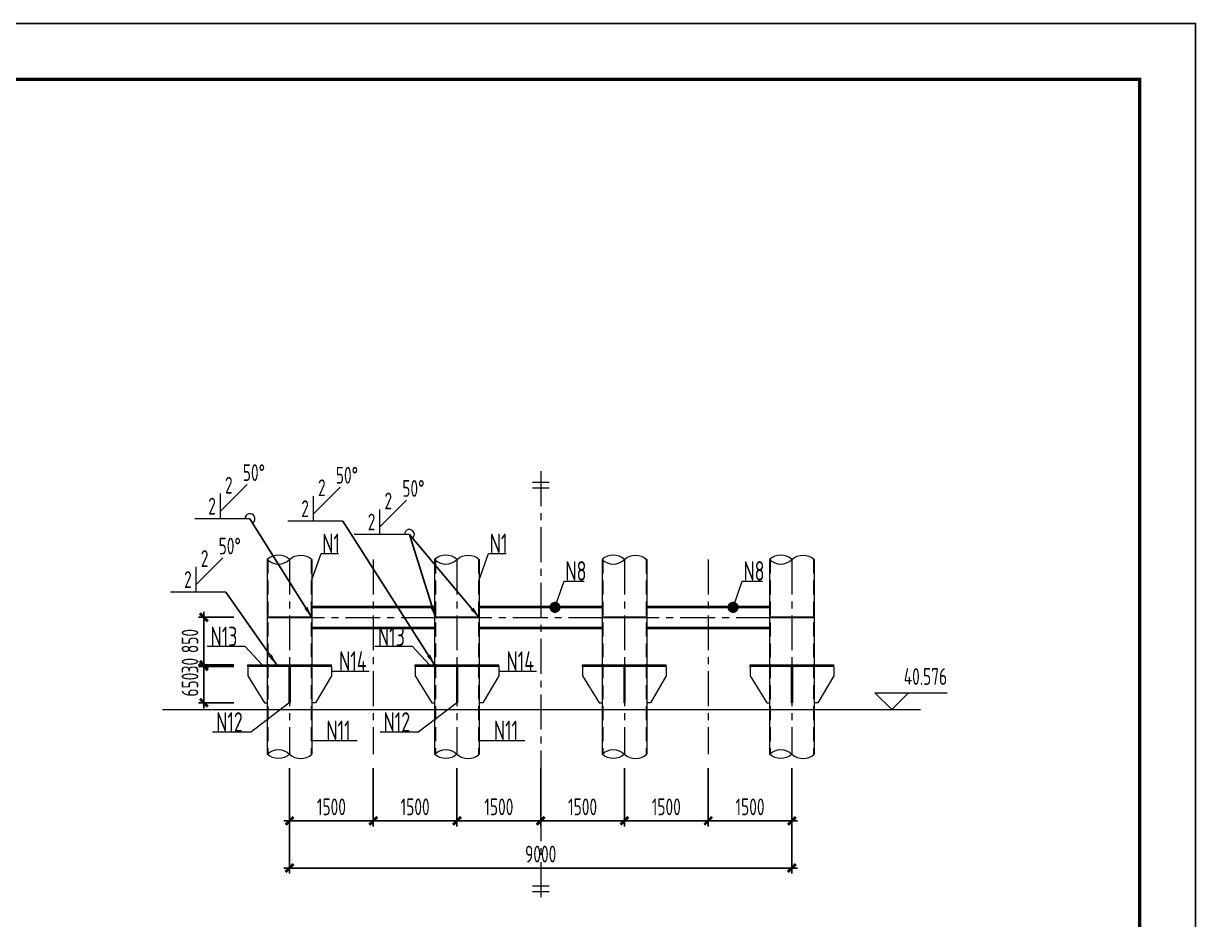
# Model space of a CAD drawing. Extents: x -2876908 to 633791, y -1383861 to 872234.
# Drawn here: x -211553 to -106553, y -364361 to -284120 of the extents above; entities that cross this region are included whole.
import ezdxf
from ezdxf.enums import TextEntityAlignment as Align

# ---------------------------------------------------------------- set-up
doc = ezdxf.new("R2010")
doc.units = 0
doc.header["$LTSCALE"] = 5
doc.header["$MEASUREMENT"] = 0
for name, pattern in [('CENTER', [2, 1.25, -0.25, 0.25, -0.25]), ('DASH', [0.35, 0.25, -0.1]), ('DASHED', [0.75, 0.5, -0.25])]:
    doc.linetypes.add(name, pattern=pattern)
doc.layers.get('0').update_dxf_attribs({"linetype": 'CONTINUOUS', "lineweight": 25})
doc.layers.get('DEFPOINTS').update_dxf_attribs({"color": 35, "linetype": 'CONTINUOUS', "lineweight": 13})
for name, color, linetype, lineweight in [('1粗实线', 1, 'CONTINUOUS', 30), ('3中心线', 6, 'CENTER', 18), ('4虚线', 2, 'DASHED', 18), ('5标注', 3, 'CONTINUOUS', 15), ('7边界线', 8, 'CONTINUOUS', 15), ('8轮廓线', 4, 'CONTINUOUS', 15), ('DIM', 3, 'CONTINUOUS', 0), ('HFZT', 5, 'CONTINUOUS', 15), ('REIND', 1, 'CONTINUOUS', 0), ('STXT_HF', 7, 'CONTINUOUS', 0), ('THIN', 7, 'CONTINUOUS', 0)]:
    doc.layers.add(name, color=color, linetype=linetype, lineweight=lineweight)
doc.styles.get("Standard").update_dxf_attribs({"font": '', "width": 0.7})
doc.styles.add('TSSD_Dimension', font='tssdeng.shx', dxfattribs={"width": 0.7, "bigfont": 'hztxt.shx'})
doc.styles.add('TSSD_Label', font='tssdeng.shx', dxfattribs={"width": 0.7, "bigfont": 'hztxt.shx'})
doc.styles.add('TSSD_NORM', font='tssdeng.shx', dxfattribs={"width": 0.7, "bigfont": 'hztxt.shx'})
doc.styles.get('Standard').set_extended_font_data('SimSun')
doc.dimstyles.new('SJSYB-(50)$7', dxfattribs={"dimscale": 50, "dimtxt": 3.5, "dimasz": 1.5, "dimexe": 1, "dimexo": 1, "dimgap": 0.65, "dimtad": 1, "dimdec": 0, "dimzin": 0, "dimdsep": 46, "dimtxsty": 'TSSD_NORM', "dimblk": 'OBLIQUE', "dimcen": 0, "dimclrd": 256, "dimclre": 256, "dimclrt": 7, "dimadec": 0, "dimazin": 0, "dimtfac": 1, "dimtdec": 0, "dimtmove": 1, "dimatfit": 3, "dimldrblk": 'NONE', "dimfxl": 4, "dimfxlon": 1, "dimtolj": 1, "dimtzin": 0, "dimlwd": -1, "dimlwe": -1, "dimarcsym": 0})
doc.dimstyles.new('TSSD_100_100', dxfattribs={"dimtxt": 300, "dimasz": 100, "dimexe": 100, "dimexo": 250, "dimgap": 100, "dimtad": 1, "dimdec": 0, "dimzin": 0, "dimdsep": 46, "dimtxsty": 'TSSD_Dimension', "dimblk": 'ARCHTICK', "dimblk1": 'ARCHTICK', "dimblk2": 'ARCHTICK', "dimcen": 0, "dimdle": 100, "dimclrt": 7, "dimadec": 0, "dimazin": 0, "dimtfac": 1, "dimtdec": 0, "dimtix": 1, "dimtmove": 2, "dimatfit": 3, "dimfxl": 1, "dimtolj": 1, "dimtzin": 0, "dimarcsym": 0})
doc.dimstyles.new('TSSD_LEADER_STYLE_200.0', dxfattribs={"dimtxt": 0.18, "dimasz": 200, "dimexe": 0.18, "dimexo": 0.0625, "dimgap": 0.09, "dimtad": 0, "dimtih": 1, "dimtoh": 1, "dimdec": 4, "dimzin": 0, "dimdsep": 46, "dimtxsty": 'Standard', "dimcen": 0.09, "dimadec": 0, "dimazin": 0, "dimtfac": 1, "dimtdec": 4, "dimtofl": 0, "dimtmove": 0, "dimatfit": 3, "dimfxl": 1, "dimtolj": 1, "dimtzin": 0, "dimarcsym": 0})

# ---------------------------------------------------------------- blocks, each defined once
blk = doc.blocks.new('施工设计图框')
at = {"color": 7, "linetype": 'Continuous'}
blk.add_lwpolyline([(-395.5, -13.5), (-395.5, 283.5), (24.5, 283.5), (24.5, -13.5), (-395.5, -13.5)], dxfattribs=at)
at = {"layer": '1粗实线', "color": 7, "linetype": 'Continuous', "const_width": 0.6}
blk.add_lwpolyline([(-370.5, -3.5), (-370.5, 273.5), (14.5, 273.5), (14.5, -3.5), (-370.5, -3.5)], dxfattribs=at)
at = {"layer": 'HFZT', "color": 2, "style": 'TSSD_NORM', "width": 0.7}
for tag, height, p in [('比例尺', 2.5, (7.25, 17.5)), ('图号', 2.5, (-20.49, 3.5)), ('日期', 2.5, (7.25, 3.5)), ('图名', 4, (-76.24, 0.75))]:
    blk.add_attdef(tag, text='', height=height, dxfattribs=at).set_placement(p, align=Align.MIDDLE)
blk = doc.blocks.new('_None')
blk = doc.blocks.new('_Oblique')
at = {"color": 0, "linetype": 'ByBlock', "lineweight": -2}
blk.add_line((-0.5, -0.5), (0.5, 0.5), dxfattribs=at)
blk = doc.blocks.new('_ArchTick')
at = {"color": 0, "linetype": 'ByBlock', "const_width": 0.5}
blk.add_lwpolyline([(-0.71, -0.71), (0.71, 0.71)], dxfattribs=at)
blk = doc.blocks.new('*D497')
at = {"layer": 'DEFPOINTS', "color": 0, "transparency": 16777216}
for p in [(-187715, -349544), (-180215, -349544), (-180215, -355521)]:
    blk.add_point(p, dxfattribs=at)
at = {"layer": 'DIM', "color": 0, "lineweight": -2, "transparency": 16777216}
for p, q in [((-187715, -350794), (-187715, -356021)), ((-180215, -350794), (-180215, -356021)), ((-188215, -355521), (-179715, -355521))]:
    blk.add_line(p, q, dxfattribs=at)
at = {"layer": 'DIM', "color": 0, "lineweight": -2, "transparency": 16777216, "xscale": 500, "yscale": 500, "zscale": 500, "rotation": 180}
blk.add_blockref('_ArchTick', (-187715, -355521), dxfattribs=at)
at = {"layer": 'DIM', "color": 0, "lineweight": -2, "transparency": 16777216, "xscale": 500, "yscale": 500, "zscale": 500}
blk.add_blockref('_ArchTick', (-180215, -355521), dxfattribs=at)
at = {"layer": 'DIM', "color": 7, "transparency": 16777216, "insert": (-183965, -354271), "char_height": 1500, "attachment_point": 5, "style": 'TSSD_Dimension'}
blk.add_mtext('\\A1;1500', dxfattribs=at)
blk = doc.blocks.new('*D498')
at = {"layer": 'DEFPOINTS', "color": 0, "transparency": 16777216}
for p in [(-187715, -349544), (-142715, -349544), (-142715, -359747)]:
    blk.add_point(p, dxfattribs=at)
at = {"layer": 'DIM', "color": 0, "lineweight": -2, "transparency": 16777216}
for p, q in [((-187715, -350794), (-187715, -360247)), ((-142715, -350794), (-142715, -360247)), ((-188215, -359747), (-142215, -359747))]:
    blk.add_line(p, q, dxfattribs=at)
at = {"layer": 'DIM', "color": 0, "lineweight": -2, "transparency": 16777216, "xscale": 500, "yscale": 500, "zscale": 500, "rotation": 180}
blk.add_blockref('_ArchTick', (-187715, -359747), dxfattribs=at)
at = {"layer": 'DIM', "color": 0, "lineweight": -2, "transparency": 16777216, "xscale": 500, "yscale": 500, "zscale": 500}
blk.add_blockref('_ArchTick', (-142715, -359747), dxfattribs=at)
at = {"layer": 'DIM', "color": 7, "transparency": 16777216, "insert": (-165215, -358497), "char_height": 1500, "attachment_point": 5, "style": 'TSSD_Dimension'}
blk.add_mtext('\\A1;9000', dxfattribs=at)
blk = doc.blocks.new('*D499')
at = {"layer": 'DEFPOINTS', "color": 0, "transparency": 16777216}
for p in [(-180215, -349544), (-172715, -349544), (-172715, -355521)]:
    blk.add_point(p, dxfattribs=at)
at = {"layer": 'DIM', "color": 0, "lineweight": -2, "transparency": 16777216}
for p, q in [((-180215, -350794), (-180215, -356021)), ((-172715, -350794), (-172715, -356021)), ((-180715, -355521), (-172215, -355521))]:
    blk.add_line(p, q, dxfattribs=at)
at = {"layer": 'DIM', "color": 0, "lineweight": -2, "transparency": 16777216, "xscale": 500, "yscale": 500, "zscale": 500, "rotation": 180}
blk.add_blockref('_ArchTick', (-180215, -355521), dxfattribs=at)
at = {"layer": 'DIM', "color": 0, "lineweight": -2, "transparency": 16777216, "xscale": 500, "yscale": 500, "zscale": 500}
blk.add_blockref('_ArchTick', (-172715, -355521), dxfattribs=at)
at = {"layer": 'DIM', "color": 7, "transparency": 16777216, "insert": (-176465, -354271), "char_height": 1500, "attachment_point": 5, "style": 'TSSD_Dimension'}
blk.add_mtext('\\A1;1500', dxfattribs=at)
blk = doc.blocks.new('*D500')
at = {"layer": 'DEFPOINTS', "color": 0, "transparency": 16777216}
for p in [(-172715, -349544), (-165215, -349544), (-165215, -355521)]:
    blk.add_point(p, dxfattribs=at)
at = {"layer": 'DIM', "color": 0, "lineweight": -2, "transparency": 16777216}
for p, q in [((-172715, -350794), (-172715, -356021)), ((-165215, -350794), (-165215, -356021)), ((-173215, -355521), (-164715, -355521))]:
    blk.add_line(p, q, dxfattribs=at)
at = {"layer": 'DIM', "color": 0, "lineweight": -2, "transparency": 16777216, "xscale": 500, "yscale": 500, "zscale": 500, "rotation": 180}
blk.add_blockref('_ArchTick', (-172715, -355521), dxfattribs=at)
at = {"layer": 'DIM', "color": 0, "lineweight": -2, "transparency": 16777216, "xscale": 500, "yscale": 500, "zscale": 500}
blk.add_blockref('_ArchTick', (-165215, -355521), dxfattribs=at)
at = {"layer": 'DIM', "color": 7, "transparency": 16777216, "insert": (-168965, -354271), "char_height": 1500, "attachment_point": 5, "style": 'TSSD_Dimension'}
blk.add_mtext('\\A1;1500', dxfattribs=at)
blk = doc.blocks.new('*D501')
at = {"layer": 'DEFPOINTS', "color": 0, "transparency": 16777216}
for p in [(-165215, -349544), (-157715, -349544), (-157715, -355521)]:
    blk.add_point(p, dxfattribs=at)
at = {"layer": 'DIM', "color": 0, "lineweight": -2, "transparency": 16777216}
for p, q in [((-165215, -350794), (-165215, -356021)), ((-157715, -350794), (-157715, -356021)), ((-165715, -355521), (-157215, -355521))]:
    blk.add_line(p, q, dxfattribs=at)
at = {"layer": 'DIM', "color": 0, "lineweight": -2, "transparency": 16777216, "xscale": 500, "yscale": 500, "zscale": 500, "rotation": 180}
blk.add_blockref('_ArchTick', (-165215, -355521), dxfattribs=at)
at = {"layer": 'DIM', "color": 0, "lineweight": -2, "transparency": 16777216, "xscale": 500, "yscale": 500, "zscale": 500}
blk.add_blockref('_ArchTick', (-157715, -355521), dxfattribs=at)
at = {"layer": 'DIM', "color": 7, "transparency": 16777216, "insert": (-161465, -354271), "char_height": 1500, "attachment_point": 5, "style": 'TSSD_Dimension'}
blk.add_mtext('\\A1;1500', dxfattribs=at)
blk = doc.blocks.new('*D502')
at = {"layer": 'DEFPOINTS', "color": 0, "transparency": 16777216}
for p in [(-157715, -349544), (-150215, -349544), (-150215, -355521)]:
    blk.add_point(p, dxfattribs=at)
at = {"layer": 'DIM', "color": 0, "lineweight": -2, "transparency": 16777216}
for p, q in [((-157715, -350794), (-157715, -356021)), ((-150215, -350794), (-150215, -356021)), ((-158215, -355521), (-149715, -355521))]:
    blk.add_line(p, q, dxfattribs=at)
at = {"layer": 'DIM', "color": 0, "lineweight": -2, "transparency": 16777216, "xscale": 500, "yscale": 500, "zscale": 500, "rotation": 180}
blk.add_blockref('_ArchTick', (-157715, -355521), dxfattribs=at)
at = {"layer": 'DIM', "color": 0, "lineweight": -2, "transparency": 16777216, "xscale": 500, "yscale": 500, "zscale": 500}
blk.add_blockref('_ArchTick', (-150215, -355521), dxfattribs=at)
at = {"layer": 'DIM', "color": 7, "transparency": 16777216, "insert": (-153965, -354271), "char_height": 1500, "attachment_point": 5, "style": 'TSSD_Dimension'}
blk.add_mtext('\\A1;1500', dxfattribs=at)
blk = doc.blocks.new('*D503')
at = {"layer": 'DEFPOINTS', "color": 0, "transparency": 16777216}
for p in [(-150215, -349544), (-142715, -349544), (-142715, -355521)]:
    blk.add_point(p, dxfattribs=at)
at = {"layer": 'DIM', "color": 0, "lineweight": -2, "transparency": 16777216}
for p, q in [((-150215, -350794), (-150215, -356021)), ((-142715, -350794), (-142715, -356021)), ((-150715, -355521), (-142215, -355521))]:
    blk.add_line(p, q, dxfattribs=at)
at = {"layer": 'DIM', "color": 0, "lineweight": -2, "transparency": 16777216, "xscale": 500, "yscale": 500, "zscale": 500, "rotation": 180}
blk.add_blockref('_ArchTick', (-150215, -355521), dxfattribs=at)
at = {"layer": 'DIM', "color": 0, "lineweight": -2, "transparency": 16777216, "xscale": 500, "yscale": 500, "zscale": 500}
blk.add_blockref('_ArchTick', (-142715, -355521), dxfattribs=at)
at = {"layer": 'DIM', "color": 7, "transparency": 16777216, "insert": (-146465, -354271), "char_height": 1500, "attachment_point": 5, "style": 'TSSD_Dimension'}
blk.add_mtext('\\A1;1500', dxfattribs=at)
blk = doc.blocks.new('*D504')
at = {"layer": 'DEFPOINTS', "color": 0, "transparency": 16777216}
for p in [(-195385, -341699), (-191465, -341699), (-191465, -344949)]:
    blk.add_point(p, dxfattribs=at)
at = {"layer": 'DIM', "color": 0, "lineweight": -2, "transparency": 16777216}
for p, q in [((-195385, -345449), (-195385, -341199)), ((-192715, -341699), (-195885, -341699)), ((-192715, -344949), (-195885, -344949))]:
    blk.add_line(p, q, dxfattribs=at)
at = {"layer": 'DIM', "color": 0, "lineweight": -2, "transparency": 16777216, "xscale": 500, "yscale": 500, "zscale": 500}
for p, rotation in [((-195385, -341699), 90), ((-195385, -344949), 270)]:
    blk.add_blockref('_ArchTick', p, dxfattribs=dict(at, rotation=rotation))
at = {"layer": 'DIM', "color": 7, "transparency": 16777216, "insert": (-196635, -343324), "char_height": 1500, "attachment_point": 5, "rotation": 90, "style": 'TSSD_Dimension'}
blk.add_mtext('\\A1;650', dxfattribs=at)
blk = doc.blocks.new('*D505')
at = {"layer": 'DEFPOINTS', "color": 0, "transparency": 16777216}
for p in [(-195385, -341549), (-191465, -341549), (-191465, -341699)]:
    blk.add_point(p, dxfattribs=at)
at = {"layer": 'DIM', "color": 0, "lineweight": -2, "transparency": 16777216}
for p, q in [((-195385, -341549), (-195385, -341049)), ((-192715, -341549), (-195885, -341549)), ((-192715, -341699), (-195885, -341699)), ((-195385, -341699), (-195385, -341549)), ((-195385, -341699), (-195385, -342199))]:
    blk.add_line(p, q, dxfattribs=at)
at = {"layer": 'DIM', "color": 0, "lineweight": -2, "transparency": 16777216, "xscale": 500, "yscale": 500, "zscale": 500}
for p, rotation in [((-195385, -341549), 270), ((-195385, -341699), 90)]:
    blk.add_blockref('_ArchTick', p, dxfattribs=dict(at, rotation=rotation))
at = {"layer": 'DIM', "color": 7, "transparency": 16777216, "insert": (-196635, -341624), "char_height": 1500, "attachment_point": 5, "rotation": 90, "style": 'TSSD_Dimension'}
blk.add_mtext('\\A1;30', dxfattribs=at)
blk = doc.blocks.new('*D506')
at = {"layer": 'DEFPOINTS', "color": 0, "transparency": 16777216}
for p in [(-195385, -337299), (-191465, -337299), (-191465, -341549)]:
    blk.add_point(p, dxfattribs=at)
at = {"layer": 'DIM', "color": 0, "lineweight": -2, "transparency": 16777216}
for p, q in [((-195385, -342049), (-195385, -336799)), ((-192715, -337299), (-195885, -337299)), ((-192715, -341549), (-195885, -341549))]:
    blk.add_line(p, q, dxfattribs=at)
at = {"layer": 'DIM', "color": 0, "lineweight": -2, "transparency": 16777216, "xscale": 500, "yscale": 500, "zscale": 500}
for p, rotation in [((-195385, -337299), 90), ((-195385, -341549), 270)]:
    blk.add_blockref('_ArchTick', p, dxfattribs=dict(at, rotation=rotation))
at = {"layer": 'DIM', "color": 7, "transparency": 16777216, "insert": (-196635, -339424), "char_height": 1500, "attachment_point": 5, "rotation": 90, "style": 'TSSD_Dimension'}
blk.add_mtext('\\A1;850', dxfattribs=at)
blk = doc.blocks.new('_WELD008')
at = {"color": 0, "linetype": 'ByBlock'}
for p, q in [((0, 0.3), (1.061, 1.361)), ((0, 0), (0, 1))]:
    blk.add_line(p, q, dxfattribs=at)
for tag, p in [('C', (1.286, 1.416)), ('B', (0.288, 0.856)), ('A', (-0.303, -0.009))]:
    blk.add_attdef(tag, text='', height=0.8, dxfattribs=at).set_placement(p, align=Align.CENTER)

msp = doc.modelspace()

# ---------------------------------------------------------------- linework, layer by layer
at = {"layer": '3中心线', "ltscale": 500}
for p, q in [((-165214.598, -324220.458), (-165214.598, -362875.785)), ((-187714.598, -332128.057), (-187714.598, -349544.303)), ((-180214.598, -332128.057), (-180214.598, -349544.303)), ((-172714.598, -332128.057), (-172714.598, -349544.303)), ((-157714.598, -332128.057), (-157714.598, -349544.303)), ((-150214.598, -332128.057), (-150214.598, -349544.303)), ((-142714.598, -332128.057), (-142714.598, -349544.303)), ((-187714.598, -337299.161), (-142714.598, -337299.161))]:
    msp.add_line(p, q, dxfattribs=at)
at = {"layer": '4虚线', "ltscale": 500}
for p, q in [((-189654.598, -332128.057), (-189654.598, -349544.303)), ((-185774.598, -332128.057), (-185774.598, -349544.303)), ((-174654.598, -332128.057), (-174654.598, -349544.303)), ((-170774.598, -332128.057), (-170774.598, -349544.303)), ((-159654.598, -332128.057), (-159654.598, -349544.303)), ((-155774.598, -332128.057), (-155774.598, -349544.303)), ((-144654.598, -332128.057), (-144654.598, -349544.303)), ((-140774.598, -332128.057), (-140774.598, -349544.303))]:
    msp.add_line(p, q, dxfattribs=at)
at = {"layer": '5标注'}
for p, q in [((-191698.131, -339911.132), (-195085.473, -339911.132)), ((-191698.131, -339911.132), (-190179.918, -341549.161)), ((-176698.131, -339911.132), (-180085.473, -339911.132)), ((-176698.131, -339911.132), (-175179.918, -341549.161)), ((-183964.598, -342124.161), (-180577.256, -342124.161)), ((-168964.598, -342124.161), (-165577.256, -342124.161)), ((-191215.737, -347577.235), (-187764.598, -344949.161)), ((-176215.737, -347577.235), (-172764.598, -344949.161)), ((-191215.737, -347577.235), (-194603.079, -347577.235)), ((-185714.598, -348328.546), (-181647.251, -348328.546)), ((-176215.737, -347577.235), (-179603.079, -347577.235)), ((-170714.598, -348328.546), (-166647.251, -348328.546))]:
    msp.add_line(p, q, dxfattribs=at)
at = {"layer": '5标注', "linetype": 'DASH', "ltscale": 500, "const_width": 150, "flags": 128}
for points in [[(-189714.598, -337299.161), (-185714.598, -337299.161)], [(-174714.598, -337299.161), (-170714.598, -337299.161)], [(-159714.598, -337299.161), (-155714.598, -337299.161)], [(-144714.598, -337299.161), (-140714.598, -337299.161)]]:
    msp.add_lwpolyline(points, dxfattribs=at)
at = {"layer": '7边界线'}
msp.add_line((-199084.609, -345549.161), (-131201.759, -345549.161), dxfattribs=at)
at = {"layer": '8轮廓线'}
for p, q in [((-189714.598, -332128.057), (-189714.598, -341549.161)), ((-185714.598, -332128.057), (-185714.598, -341549.161)), ((-174714.598, -332128.057), (-174714.598, -341549.161)), ((-170714.598, -332128.057), (-170714.598, -341549.161)), ((-159714.598, -332128.057), (-159714.598, -341549.161)), ((-155714.598, -332128.057), (-155714.598, -341549.161)), ((-144714.598, -332128.057), (-144714.598, -341549.161)), ((-140714.598, -332128.057), (-140714.598, -341549.161)), ((-185714.598, -336299.161), (-174714.598, -336299.161)), ((-185714.598, -336404.161), (-174714.598, -336404.161)), ((-170714.598, -336299.161), (-159714.598, -336299.161)), ((-170714.598, -336404.161), (-159714.598, -336404.161)), ((-155714.598, -336299.161), (-144714.598, -336299.161)), ((-155714.598, -336404.161), (-144714.598, -336404.161)), ((-185714.598, -338194.161), (-174714.598, -338194.161)), ((-185714.598, -338299.161), (-174714.598, -338299.161)), ((-170714.598, -338194.161), (-159714.598, -338194.161)), ((-170714.598, -338299.161), (-159714.598, -338299.161)), ((-155714.598, -338194.161), (-144714.598, -338194.161)), ((-155714.598, -338299.161), (-144714.598, -338299.161)), ((-191464.598, -341699.161), (-191464.598, -341549.161)), ((-191464.598, -341549.161), (-183964.598, -341549.161)), ((-183964.598, -341699.161), (-191464.598, -341699.161)), ((-191464.598, -341699.161), (-191464.598, -342549.161)), ((-189714.598, -341549.161), (-185714.598, -341549.161)), ((-189714.598, -341699.161), (-189714.598, -349544.303)), ((-187764.598, -341699.161), (-187764.598, -344949.161)), ((-187664.598, -341699.161), (-187664.598, -344949.161)), ((-185714.598, -341699.161), (-185714.598, -349544.303)), ((-183964.598, -341699.161), (-183964.598, -341549.161)), ((-183964.598, -341699.161), (-183964.598, -342549.161)), ((-176464.598, -341699.161), (-176464.598, -341549.161)), ((-176464.598, -341549.161), (-168964.598, -341549.161)), ((-168964.598, -341699.161), (-176464.598, -341699.161)), ((-176464.598, -341699.161), (-176464.598, -342549.161)), ((-174714.598, -341549.161), (-170714.598, -341549.161)), ((-174714.598, -341699.161), (-174714.598, -349544.303)), ((-172764.598, -341699.161), (-172764.598, -344949.161)), ((-172664.598, -341699.161), (-172664.598, -344949.161)), ((-170714.598, -341699.161), (-170714.598, -349544.303)), ((-168964.598, -341699.161), (-168964.598, -341549.161)), ((-168964.598, -341699.161), (-168964.598, -342549.161)), ((-161464.598, -341699.161), (-161464.598, -341549.161)), ((-161464.598, -341549.161), (-153964.598, -341549.161)), ((-153964.598, -341699.161), (-161464.598, -341699.161)), ((-161464.598, -341699.161), (-161464.598, -342549.161)), ((-159714.598, -341549.161), (-155714.598, -341549.161)), ((-159714.598, -341699.161), (-159714.598, -349544.303)), ((-157764.598, -341699.161), (-157764.598, -344949.161)), ((-157664.598, -341699.161), (-157664.598, -344949.161)), ((-155714.598, -341699.161), (-155714.598, -349544.303)), ((-153964.598, -341699.161), (-153964.598, -341549.161)), ((-153964.598, -341699.161), (-153964.598, -342549.161)), ((-146464.598, -341699.161), (-146464.598, -341549.161)), ((-146464.598, -341549.161), (-138964.598, -341549.161)), ((-138964.598, -341699.161), (-146464.598, -341699.161)), ((-146464.598, -341699.161), (-146464.598, -342549.161)), ((-144714.598, -341549.161), (-140714.598, -341549.161)), ((-144714.598, -341699.161), (-144714.598, -349544.303)), ((-142764.598, -341699.161), (-142764.598, -344949.161)), ((-142664.598, -341699.161), (-142664.598, -344949.161)), ((-140714.598, -341699.161), (-140714.598, -349544.303)), ((-138964.598, -341699.161), (-138964.598, -341549.161)), ((-138964.598, -341699.161), (-138964.598, -342549.161)), ((-191464.598, -342549.161), (-189964.598, -344949.161)), ((-183964.598, -342549.161), (-185386.077, -344949.161)), ((-176464.598, -342549.161), (-174964.598, -344949.161)), ((-168964.598, -342549.161), (-170386.077, -344949.161)), ((-161464.598, -342549.161), (-159964.598, -344949.161)), ((-153964.598, -342549.161), (-155386.077, -344949.161)), ((-146464.598, -342549.161), (-144964.598, -344949.161)), ((-138964.598, -342549.161), (-140386.077, -344949.161)), ((-189964.598, -344949.161), (-189714.598, -344949.161)), ((-187664.598, -344949.161), (-187764.598, -344949.161)), ((-185386.077, -344949.161), (-185714.598, -344949.161)), ((-174964.598, -344949.161), (-174714.598, -344949.161)), ((-172664.598, -344949.161), (-172764.598, -344949.161)), ((-170386.077, -344949.161), (-170714.598, -344949.161)), ((-159964.598, -344949.161), (-159714.598, -344949.161)), ((-157664.598, -344949.161), (-157764.598, -344949.161)), ((-155386.077, -344949.161), (-155714.598, -344949.161)), ((-144964.598, -344949.161), (-144714.598, -344949.161)), ((-142664.598, -344949.161), (-142764.598, -344949.161)), ((-140386.077, -344949.161), (-140714.598, -344949.161))]:
    msp.add_line(p, q, dxfattribs=at)
at = {"layer": 'REIND', "const_width": 500}
for points in [[(-164185.138, -336404.161, 1), (-163685.138, -336404.161, 1)], [(-148234.015, -336404.161, 1), (-147734.015, -336404.161, 1)]]:
    msp.add_lwpolyline(points, format="xyb", close=True, dxfattribs=at)
at = {"layer": 'STXT_HF'}
for p, q in [((-191263.556, -328467.746), (-196199.872, -328467.746)), ((-182931.162, -328698.508), (-187867.477, -328698.508)), ((-176977.205, -329880.833), (-181913.521, -329880.833)), ((-193428.996, -335041.684), (-198365.312, -335041.684))]:
    msp.add_line(p, q, dxfattribs=at)
for centre in [(-191263.556, -328467.746), (-176977.205, -329880.833)]:
    msp.add_arc(centre, 444.741, 308.05010096, 180, dxfattribs=at)
at = {"layer": 'THIN'}
for p, q in [((-164464.598, -325220.458), (-165964.598, -325220.458)), ((-164464.598, -325720.458), (-165964.598, -325720.458)), ((-133774.234, -345549.161), (-135274.234, -344049.161)), ((-135274.234, -344049.161), (-132274.234, -344049.161)), ((-133774.234, -345549.161), (-132274.234, -344049.161)), ((-132274.234, -344049.161), (-128807.887, -344049.161)), ((-136255.633, -345549.161), (-132274.234, -345549.161)), ((-164464.598, -361375.785), (-165964.598, -361375.785)), ((-164464.598, -361875.785), (-165964.598, -361875.785))]:
    msp.add_line(p, q, dxfattribs=at)
for points in [[(-187714.598, -332128.057, 0.4), (-189714.598, -332128.057, 0.4), (-187714.598, -332128.057, -0.4), (-185714.598, -332128.057, -0.4)], [(-172714.598, -332128.057, 0.4), (-174714.598, -332128.057, 0.4), (-172714.598, -332128.057, -0.4), (-170714.598, -332128.057, -0.4)], [(-157714.598, -332128.057, 0.4), (-159714.598, -332128.057, 0.4), (-157714.598, -332128.057, -0.4), (-155714.598, -332128.057, -0.4)], [(-142714.598, -332128.057, 0.4), (-144714.598, -332128.057, 0.4), (-142714.598, -332128.057, -0.4), (-140714.598, -332128.057, -0.4)], [(-187714.598, -349544.303, -0.4), (-189714.598, -349544.303, -0.4), (-187714.598, -349544.303, 0.4), (-185714.598, -349544.303, 0.4)], [(-172714.598, -349544.303, -0.4), (-174714.598, -349544.303, -0.4), (-172714.598, -349544.303, 0.4), (-170714.598, -349544.303, 0.4)], [(-157714.598, -349544.303, -0.4), (-159714.598, -349544.303, -0.4), (-157714.598, -349544.303, 0.4), (-155714.598, -349544.303, 0.4)], [(-142714.598, -349544.303, -0.4), (-144714.598, -349544.303, -0.4), (-142714.598, -349544.303, 0.4), (-140714.598, -349544.303, 0.4)]]:
    msp.add_lwpolyline(points, format="xyb", dxfattribs=at)

# ---------------------------------------------------------------- block references
at = {"xscale": 500, "yscale": 500, "zscale": 500}
msp.add_blockref('施工设计图框', (-118800.389, -425870.02), dxfattribs=at)
at = {"layer": 'STXT_HF'}
ref = msp.add_blockref('_WELD008', (-193906.098, -328467.746), dxfattribs=dict(at, xscale=2250, yscale=2250, zscale=2250))
ref.add_attrib('2', '2', dxfattribs={"height": 1500, "style": 'TSSD_Label', "width": 0.7}).set_placement((-193156.098, -325467.746), align=Align.MIDDLE_CENTER)
ref.add_attrib('2', '2', dxfattribs={"height": 1500, "style": 'TSSD_Label', "width": 0.7}).set_placement((-194656.098, -327342.746), align=Align.MIDDLE_CENTER)
ref.add_attrib('50%%d', '50%%d', dxfattribs={"height": 1500, "style": 'TSSD_Label', "width": 0.7}).set_placement((-190906.098, -324342.746), align=Align.MIDDLE_CENTER)
ref = msp.add_blockref('_WELD008', (-185573.704, -328698.508), dxfattribs=dict(at, xscale=2250, yscale=2250, zscale=2250))
ref.add_attrib('2', '2', dxfattribs={"height": 1500, "style": 'TSSD_Label', "width": 0.7}).set_placement((-184823.704, -325698.508), align=Align.MIDDLE_CENTER)
ref.add_attrib('2', '2', dxfattribs={"height": 1500, "style": 'TSSD_Label', "width": 0.7}).set_placement((-186323.704, -327573.508), align=Align.MIDDLE_CENTER)
ref.add_attrib('50%%d', '50%%d', dxfattribs={"height": 1500, "style": 'TSSD_Label', "width": 0.7}).set_placement((-182573.704, -324573.508), align=Align.MIDDLE_CENTER)
ref = msp.add_blockref('_WELD008', (-179619.747, -329880.833), dxfattribs=dict(at, xscale=2250, yscale=2250, zscale=2250))
ref.add_attrib('2', '2', dxfattribs={"height": 1500, "style": 'TSSD_Label', "width": 0.7}).set_placement((-178869.747, -326880.833), align=Align.MIDDLE_CENTER)
ref.add_attrib('2', '2', dxfattribs={"height": 1500, "style": 'TSSD_Label', "width": 0.7}).set_placement((-180369.747, -328755.833), align=Align.MIDDLE_CENTER)
ref.add_attrib('50%%d', '50%%d', dxfattribs={"height": 1500, "style": 'TSSD_Label', "width": 0.7}).set_placement((-176619.747, -325755.833), align=Align.MIDDLE_CENTER)
ref = msp.add_blockref('_WELD008', (-196071.538, -335041.684), dxfattribs=dict(at, xscale=2250, yscale=2250, zscale=2250))
ref.add_attrib('2', '2', dxfattribs={"height": 1500, "style": 'TSSD_Label', "width": 0.7}).set_placement((-195321.538, -332041.684), align=Align.MIDDLE_CENTER)
ref.add_attrib('2', '2', dxfattribs={"height": 1500, "style": 'TSSD_Label', "width": 0.7}).set_placement((-196821.538, -333916.684), align=Align.MIDDLE_CENTER)
ref.add_attrib('50%%d', '50%%d', dxfattribs={"height": 1500, "style": 'TSSD_Label', "width": 0.7}).set_placement((-193071.538, -330916.684), align=Align.MIDDLE_CENTER)

# ---------------------------------------------------------------- texts
at = {"layer": '5标注', "color": 7, "char_height": 1750, "style": 'TSSD_NORM'}
for s, insert, attachment_point in [('N1', (-184784.003, -331556.29), 7), ('N1', (-169784.003, -331556.29), 7), ('N8', (-163004.543, -334021.475), 7), ('N8', (-147053.42, -334021.475), 7), ('N13', (-192386.372, -339878.632), 9), ('N13', (-177386.372, -339878.632), 9), ('N14', (-183276.357, -342091.661), 7), ('N14', (-168276.357, -342091.661), 7), ('N12', (-191903.978, -347544.735), 9), ('N12', (-176903.978, -347544.735), 9), ('N11', (-184416.103, -348296.046), 7), ('N11', (-169416.103, -348296.046), 7)]:
    msp.add_mtext(s, dxfattribs=dict(at, insert=insert, attachment_point=attachment_point))
at = {"layer": 'DIM', "color": 7, "style": 'TSSD_Dimension', "width": 0.7}
msp.add_text('40.576', height=1500, dxfattribs=at).set_placement((-128807.887, -343799.161), align=Align.BOTTOM_RIGHT)

# ---------------------------------------------------------------- dimensions: what is measured, and where the dimension line sits
at = {"layer": 'DIM'}
for base, p1, p2, picture, middle in [((-195384.844, -337299.161), (-191464.598, -341549.161), (-191464.598, -337299.161), '*D506', (-196634.844, -339424.161)), ((-195384.844, -341699.161), (-191464.598, -344949.161), (-191464.598, -341699.161), '*D504', (-196634.844, -343324.161))]:
    dim = msp.add_linear_dim(base=base, p1=p1, p2=p2, angle=90, dimstyle='TSSD_100_100', override={"dimtxt": 1500, "dimasz": 500, "dimexe": 500, "dimexo": 1250, "dimgap": 500, "dimlfac": 0.2, "dimdle": 500}, dxfattribs=at)
    dim.commit()
    dim.dimension.update_dxf_attribs({"geometry": picture, "text_midpoint": middle})
dim = msp.add_linear_dim(base=(-195384.844, -341549.161), p1=(-191464.598, -341699.161), p2=(-191464.598, -341549.161), angle=90, dimstyle='TSSD_100_100', override={"dimtxt": 1500, "dimasz": 500, "dimexe": 500, "dimexo": 1250, "dimgap": 500, "dimlfac": 0.2, "dimdle": 500}, dxfattribs=at)
dim.commit()
dim.dimension.update_dxf_attribs({"geometry": '*D505', "text_midpoint": (-196634.844, -341624.161), "dimtype": 160})
for base, p1, p2, picture, middle in [((-180214.598, -355521.33), (-187714.598, -349544.303), (-180214.598, -349544.303), '*D497', (-183964.598, -354271.33)), ((-142714.598, -359746.817), (-187714.598, -349544.303), (-142714.598, -349544.303), '*D498', (-165214.598, -358496.817)), ((-172714.598, -355521.33), (-180214.598, -349544.303), (-172714.598, -349544.303), '*D499', (-176464.598, -354271.33)), ((-165214.598, -355521.33), (-172714.598, -349544.303), (-165214.598, -349544.303), '*D500', (-168964.598, -354271.33)), ((-157714.598, -355521.33), (-165214.598, -349544.303), (-157714.598, -349544.303), '*D501', (-161464.598, -354271.33)), ((-150214.598, -355521.33), (-157714.598, -349544.303), (-150214.598, -349544.303), '*D502', (-153964.598, -354271.33)), ((-142714.598, -355521.33), (-150214.598, -349544.303), (-142714.598, -349544.303), '*D503', (-146464.598, -354271.33))]:
    dim = msp.add_linear_dim(base=base, p1=p1, p2=p2, dimstyle='TSSD_100_100', override={"dimtxt": 1500, "dimasz": 500, "dimexe": 500, "dimexo": 1250, "dimgap": 500, "dimlfac": 0.2, "dimdle": 500}, dxfattribs=at)
    dim.commit()
    dim.dimension.update_dxf_attribs({"geometry": picture, "text_midpoint": middle})

# ---------------------------------------------------------------- leaders
at = {"layer": '5标注', "annotation_type": 0, "has_hookline": 1, "hookline_direction": 0}
for points, text_width in [([(-185714.598, -333938.976), (-184891.503, -331588.79), (-184816.503, -331588.79)], 1460.577), ([(-170714.598, -333938.976), (-169891.503, -331588.79), (-169816.503, -331588.79)], 1460.577), ([(-163935.138, -336404.161), (-163112.043, -334053.975), (-163037.043, -334053.975)], 1696.154), ([(-147984.015, -336404.161), (-147160.92, -334053.975), (-147085.92, -334053.975)], 1696.154)]:
    msp.add_leader(points, dimstyle='SJSYB-(50)$7', override={"dimgap": 0.65, "dimtad": 1}, dxfattribs=dict(at, text_width=text_width))
at = {"layer": 'STXT_HF'}
for points in [[(-185714.598, -337299.161), (-191263.556, -328467.746)], [(-174714.598, -341549.161), (-182931.162, -328698.508)], [(-174654.598, -337299.161), (-176977.205, -329880.833)], [(-170714.598, -337299.161), (-176977.205, -329880.833)], [(-188868.241, -341549.161), (-193428.996, -335041.684)]]:
    msp.add_leader(points, dimstyle='TSSD_LEADER_STYLE_200.0', override={"dimasz": 1000}, dxfattribs=at)

doc.saveas('drawing.dxf')
